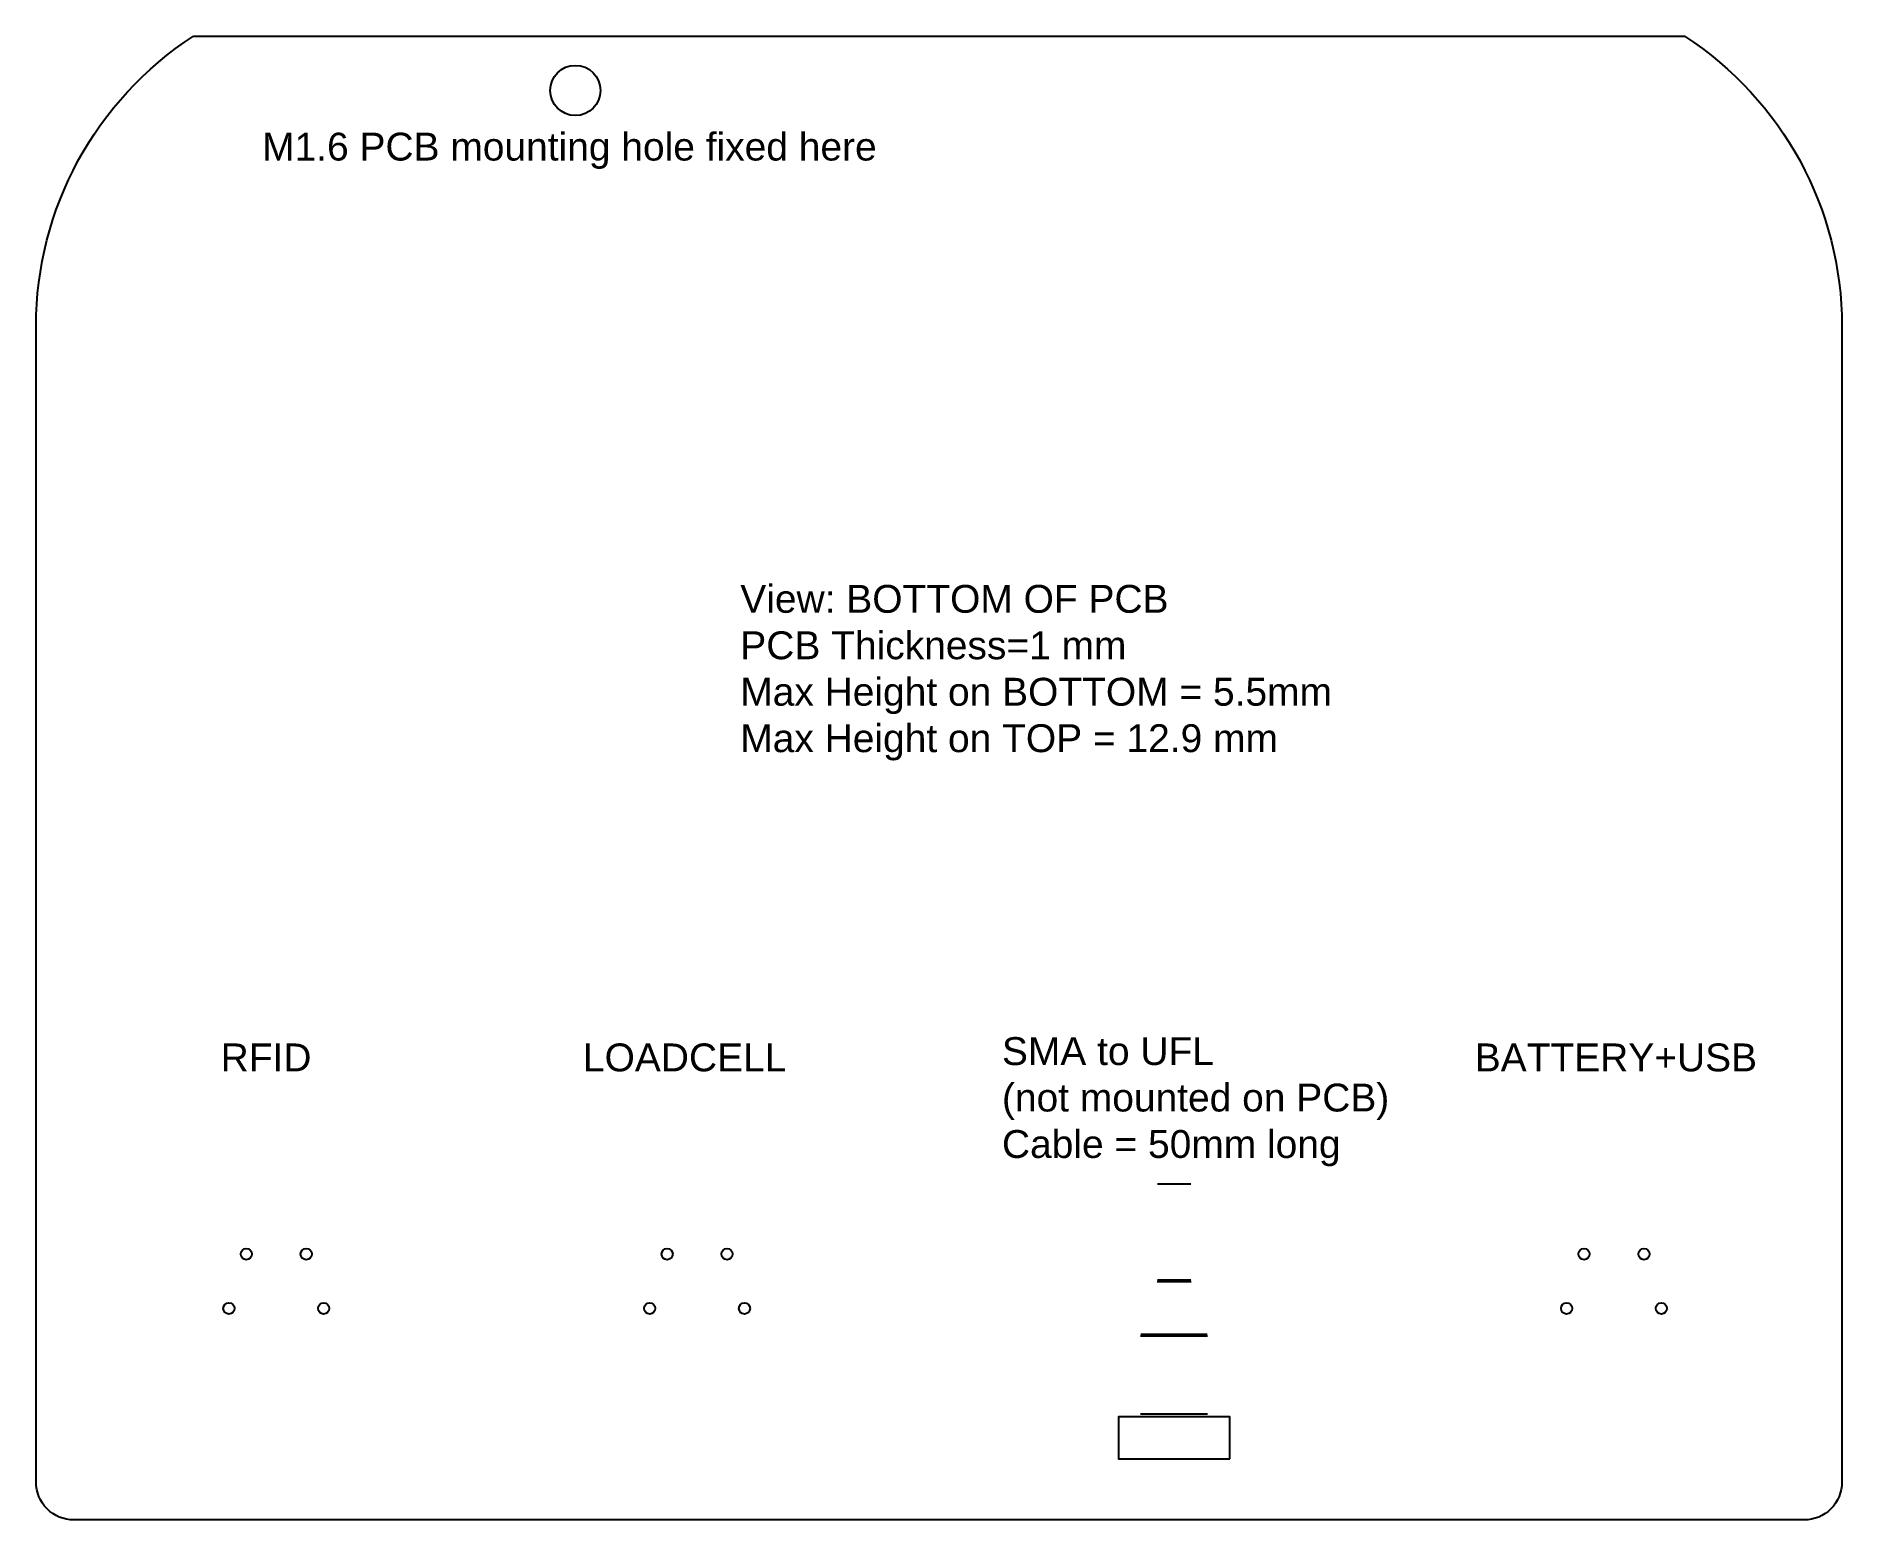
# Model space of a CAD drawing. Extents: x 27.6 to 92.4, y 67.1 to 120.4.
import ezdxf

# ---------------------------------------------------------------- set-up
doc = ezdxf.new("R2010")
doc.units = 0
doc.header["$MEASUREMENT"] = 0
doc.layers.get('0').update_dxf_attribs({"linetype": 'CONTINUOUS'})
doc.styles.add('TEXTSTYLE11', font='')
doc.styles.add('TEXTSTYLE12', font='')
doc.styles.add('TEXTSTYLE13', font='')
doc.styles.add('TEXTSTYLE14', font='')
doc.styles.add('TEXTSTYLE15', font='')
doc.styles.add('TEXTSTYLE16', font='')
doc.styles.get('TEXTSTYLE11').set_extended_font_data('Arial')
doc.styles.get('TEXTSTYLE12').set_extended_font_data('Arial')
doc.styles.get('TEXTSTYLE13').set_extended_font_data('Arial')
doc.styles.get('TEXTSTYLE14').set_extended_font_data('Arial')
doc.styles.get('TEXTSTYLE15').set_extended_font_data('Arial')
doc.styles.get('TEXTSTYLE16').set_extended_font_data('Arial')

msp = doc.modelspace()

# ---------------------------------------------------------------- linework, layer by layer
for p, q in [((69.036, 79.197), (67.836, 79.197)), ((69.045, 75.688), (67.827, 75.688)), ((69.036, 75.747), (67.836, 75.747)), ((69.636, 73.747), (67.236, 73.747)), ((69.627, 73.806), (67.245, 73.806)), ((69.636, 70.947), (67.236, 70.947))]:
    msp.add_line(p, q)
msp.add_lwpolyline([(33.248, 120.398), (86.752, 120.398, -0.253971), (92.398, 110), (92.398, 68.5, -0.414214), (91.048, 67.15), (28.952, 67.15, -0.414214), (27.602, 68.5), (27.602, 110, -0.253971)], format="xyb", close=True)
msp.add_lwpolyline([(70.436, 69.347), (70.436, 70.847), (66.436, 70.847), (66.436, 69.347)], close=True)
for centre, radius in [((46.952, 118.448), 0.9), ((35.145, 76.688), 0.2), ((37.295, 76.688), 0.2), ((50.245, 76.688), 0.2), ((52.395, 76.688), 0.2), ((52.395, 76.688), 0.2), ((83.145, 76.688), 0.2), ((85.295, 76.688), 0.2), ((34.52, 74.738), 0.2), ((37.92, 74.738), 0.2), ((49.62, 74.738), 0.2), ((53.02, 74.738), 0.2), ((82.52, 74.738), 0.2), ((82.52, 74.738), 0.2), ((85.92, 74.738), 0.2)]:
    msp.add_circle(centre, radius)

# ---------------------------------------------------------------- texts
at = {"char_height": 1, "attachment_point": 1}
for s, insert, style in [('M1.6 PCB mounting hole fixed here', (35.713, 116.932), 'TEXTSTYLE16'), ('View: BOTTOM OF PCB\\PPCB Thickness=1 mm\\PMax Height on BOTTOM = 5.5mm\\PMax Height on TOP = 12.9 mm\\P', (52.87, 100.703), 'TEXTSTYLE13'), ('RFID', (34.224, 84.247), 'TEXTSTYLE14'), ('LOADCELL\\P', (47.224, 84.247), 'TEXTSTYLE12'), ('SMA to UFL\\P(not mounted on PCB)\\PCable = 50mm long', (62.259, 84.473), 'TEXTSTYLE11'), ('BATTERY+USB', (79.224, 84.247), 'TEXTSTYLE15')]:
    msp.add_mtext(s, dxfattribs=dict(at, insert=insert, style=style))

doc.saveas('drawing.dxf')
